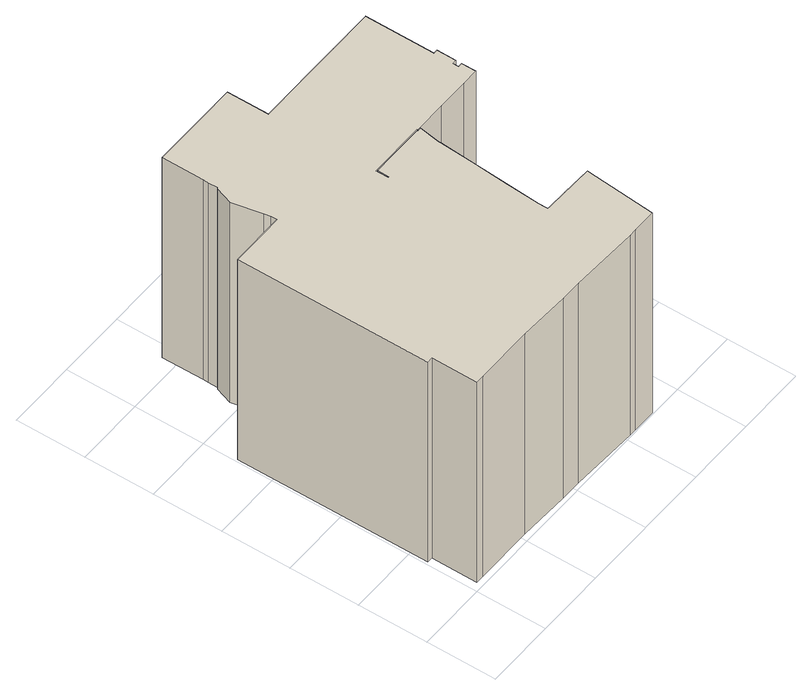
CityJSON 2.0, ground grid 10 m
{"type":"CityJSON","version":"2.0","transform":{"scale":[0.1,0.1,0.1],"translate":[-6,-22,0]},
"CityObjects":{
"building1":{"type":"Building","geometry":[{"type":"MultiSurface","lod":"1","boundaries":[[[0,1,2,3]],[[1,4,5,2]],[[4,6,7,5]],[[6,8,9,7]],[[8,10,11,9]],[[10,12,13,11]],[[12,14,15,13]],[[14,16,17,15]],[[16,18,19,17]],[[18,20,21,19]],[[20,22,23,21]],[[22,24,25,23]],[[24,26,27,25]],[[26,28,29,27]],[[28,30,31,29]],[[30,32,33,31]],[[32,34,35,33]],[[34,36,37,35]],[[36,38,39,37]],[[38,40,41,39]],[[40,42,43,41]],[[42,44,45,43]],[[44,46,47,45]],[[46,48,49,47]],[[48,50,51,49]],[[50,52,53,51]],[[52,54,55,53]],[[54,56,57,55]],[[56,58,59,57]],[[58,60,61,59]],[[60,62,63,61]],[[62,64,65,63]],[[64,66,67,65]],[[66,68,69,67]],[[68,70,71,69]],[[70,72,73,71]],[[72,74,75,73]],[[74,76,77,75]],[[76,78,79,77]],[[78,80,81,79]],[[80,82,83,81]],[[82,84,85,83]],[[84,86,87,85]],[[86,88,89,87]],[[88,90,91,89]],[[90,92,93,91]],[[92,94,95,93]],[[94,96,97,95]],[[96,98,99,97]],[[98,100,101,99]],[[100,102,103,101]],[[102,0,3,103]],[[102,100,98,96,94,92,90,88,86,84,82,80,78,76,74,72,70,68,66,64,62,60,58,56,54,52,50,48,46,44,42,40,38,36,34,32,30,28,26,24,22,20,18,16,14,12,10,8,6,4,1,0]]]}]}
},
"vertices":[
[4,353,349],[83,353,349],[83,353,0],[4,353,0],[83,362,349],[83,362,0],[81,371,349],[81,371,0],[72,414,349],[72,414,0],[81,439,349],[81,439,0],[83,440,349],[83,440,0],[83,453,349],[83,453,0],[83,461,349],[83,461,0],[83,521,349],[83,521,0],[213,521,349],[213,521,0],[213,461,349],[213,461,0],[342,461,349],[342,461,0],[406,461,349],[406,461,0],[407,461,349],[407,461,0],[407,361,349],[407,361,0],[413,361,349],[413,361,0],[413,333,349],[413,333,0],[407,333,349],[407,333,0],[407,325,349],[407,325,0],[413,325,349],[413,325,0],[413,304,349],[413,304,0],[389,304,349],[389,304,0],[344,304,349],[344,304,0],[300,304,349],[300,304,0],[297,304,349],[297,304,0],[297,305,349],[297,305,0],[215,305,349],[215,305,0],[215,287,349],[215,287,0],[216,287,349],[216,287,0],[216,304,349],[216,304,0],[296,304,349],[296,304,0],[296,303,349],[296,303,0],[301,303,349],[301,303,0],[296,273,349],[296,273,0],[296,269,349],[296,269,0],[293,220,349],[293,220,0],[289,169,349],[289,169,0],[286,120,349],[286,120,0],[286,106,349],[286,106,0],[318,105,349],[318,105,0],[362,104,349],[362,104,0],[353,2,349],[353,2,0],[319,2,349],[319,2,0],[309,2,349],[309,2,0],[211,6,349],[211,6,0],[181,6,349],[181,6,0],[108,9,349],[108,9,0],[24,9,349],[24,9,0],[12,9,349],[12,9,0],[12,75,349],[12,75,0],[4,75,349],[4,75,0]
]}
